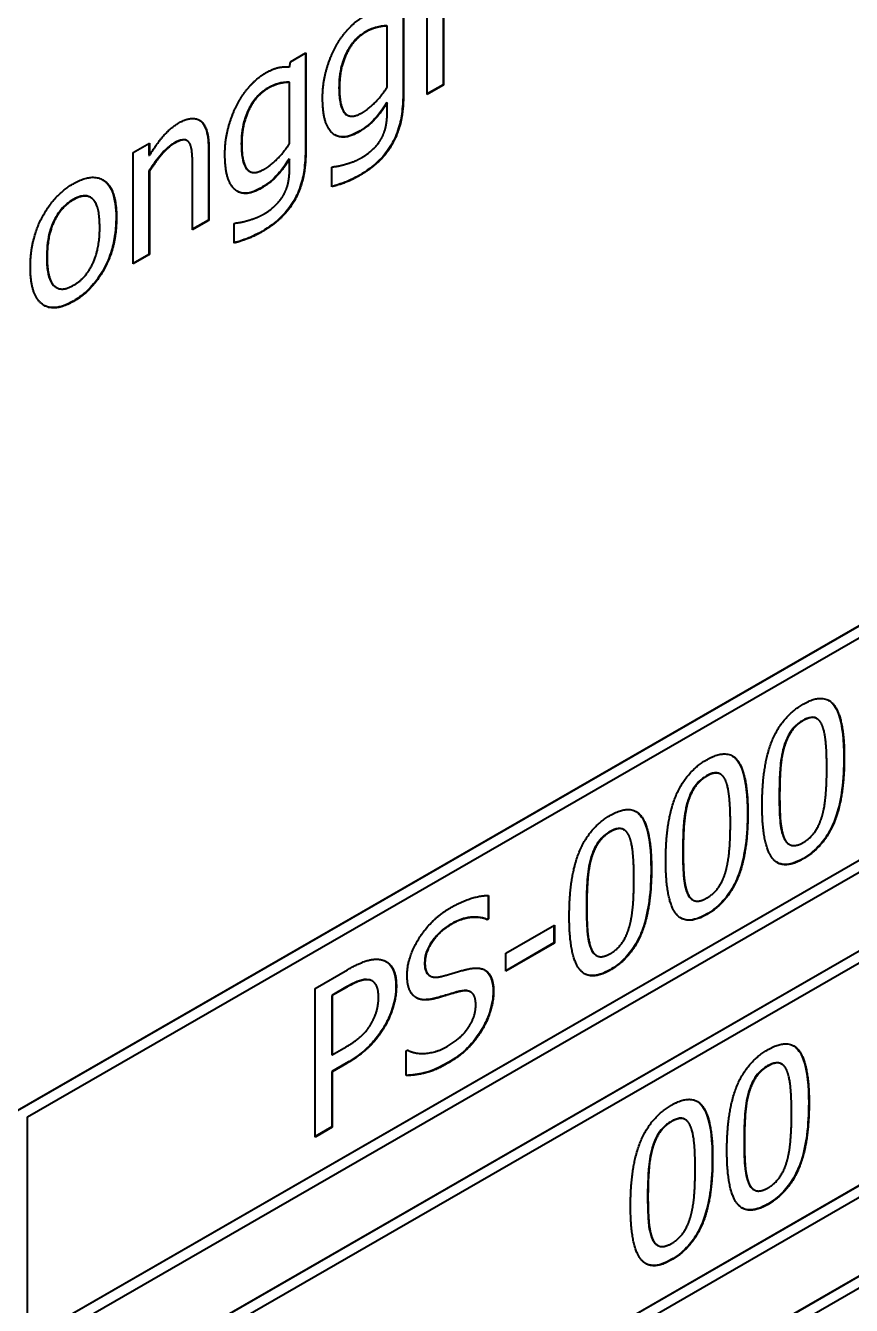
# Model space of a CAD drawing. Header units: inches. Extents: x 0 to 4752, y 0 to 3360.
# Drawn here: x 4316.32 to 4327.96, y 2301.16 to 2319.18 of the extents above; entities that cross this region are included whole.
import ezdxf

# ---------------------------------------------------------------- set-up
doc = ezdxf.new("R2010")
doc.units = ezdxf.units.IN
doc.header["$MEASUREMENT"] = 0
doc.layers.add('POWER SUPPLY CASE OUTLINE$0$가시적인 것(ISO)', color=3, linetype='Continuous', lineweight=40)
doc.layers.add('POWER SUPPLY CASE OUTLINE$0$가시적인 좁은 것(ISO)', color=3, linetype='Continuous', lineweight=35)

msp = doc.modelspace()

# ---------------------------------------------------------------- linework, layer by layer
at = {"layer": 'POWER SUPPLY CASE OUTLINE$0$가시적인 것(ISO)'}
for p, q in [((4322.207, 2319.909), (4322.207, 2318.345)), ((4322.212, 2319.912), (4322.212, 2318.342)), ((4321.984, 2318.21), (4321.984, 2319.781)), ((4321.642, 2319.584), (4321.642, 2318.2)), ((4321.648, 2319.587), (4321.648, 2318.196)), ((4321.413, 2319.177), (4321.419, 2319.174)), ((4321.419, 2318.311), (4321.419, 2319.174)), ((4320.043, 2318.597), (4320.056, 2318.671)), ((4320.056, 2318.671), (4320.272, 2318.795)), ((4320.266, 2318.792), (4320.266, 2317.407)), ((4320.272, 2318.795), (4320.272, 2317.404)), ((4320.037, 2318.385), (4320.043, 2318.382)), ((4320.043, 2317.518), (4320.043, 2318.382)), ((4322.207, 2318.345), (4321.984, 2318.217)), ((4322.212, 2318.342), (4321.984, 2318.21)), ((4322.207, 2318.345), (4322.212, 2318.342)), ((4321.413, 2318.097), (4321.419, 2318.094)), ((4321.419, 2317.956), (4321.419, 2318.094)), ((4320.85, 2317.922), (4320.855, 2317.919)), ((4318.595, 2317.563), (4318.601, 2317.559)), ((4317.84, 2317.394), (4318.068, 2317.526)), ((4317.84, 2315.824), (4317.84, 2317.394)), ((4318.063, 2317.523), (4318.063, 2317.355)), ((4318.068, 2317.526), (4318.068, 2317.351)), ((4318.9, 2317.46), (4318.9, 2316.441)), ((4318.906, 2317.457), (4318.906, 2316.438)), ((4318.063, 2317.355), (4318.068, 2317.351)), ((4318.677, 2316.306), (4318.677, 2317.202)), ((4320.037, 2317.304), (4320.043, 2317.301)), ((4320.043, 2317.164), (4320.043, 2317.301)), ((4320.64, 2317.185), (4320.652, 2317.192)), ((4320.64, 2316.911), (4320.64, 2317.185)), ((4318.063, 2317.132), (4318.063, 2315.959)), ((4318.063, 2317.132), (4318.068, 2317.129)), ((4318.068, 2317.129), (4318.068, 2315.956)), ((4319.474, 2317.13), (4319.479, 2317.126)), ((4317.235, 2316.764), (4317.241, 2316.76)), ((4318.9, 2316.441), (4318.677, 2316.313)), ((4318.906, 2316.438), (4318.677, 2316.306)), ((4318.9, 2316.441), (4318.906, 2316.438)), ((4319.264, 2316.393), (4319.276, 2316.4)), ((4319.264, 2316.118), (4319.264, 2316.393)), ((4318.063, 2315.959), (4317.84, 2315.83)), ((4318.068, 2315.956), (4317.84, 2315.824)), ((4318.063, 2315.959), (4318.068, 2315.956)), ((4316.754, 2315.494), (4316.759, 2315.491)), ((4316.205, 2303.902), (4335.156, 2314.815)), ((4335.162, 2314.811), (4316.211, 2303.899)), ((4316.353, 2303.816), (4335.02, 2314.566)), ((4316.353, 2300.684), (4335.015, 2311.43)), ((4335.02, 2311.427), (4316.353, 2300.677)), ((4316.211, 2300.432), (4335.162, 2311.345)), ((4316.205, 2299.324), (4335.156, 2310.236)), ((4335.162, 2310.233), (4316.211, 2299.32)), ((4316.353, 2299.238), (4335.02, 2309.988)), ((4327.467, 2309.425), (4327.473, 2309.422)), ((4326.109, 2308.643), (4326.114, 2308.639)), ((4324.75, 2307.86), (4324.756, 2307.857)), ((4327.08, 2307.653), (4327.085, 2307.649)), ((4322.842, 2306.932), (4322.842, 2306.603)), ((4322.848, 2306.932), (4322.848, 2306.6)), ((4316.211, 2295.854), (4335.162, 2306.767)), ((4316.353, 2296.105), (4335.015, 2306.852)), ((4335.02, 2306.849), (4316.353, 2296.099)), ((4325.721, 2306.87), (4325.727, 2306.867)), ((4322.842, 2306.603), (4322.824, 2306.593)), ((4322.824, 2306.593), (4322.83, 2306.589)), ((4322.848, 2306.6), (4322.83, 2306.589)), ((4322.842, 2306.603), (4322.848, 2306.6)), ((4323.09, 2306.12), (4323.775, 2306.514)), ((4323.769, 2306.511), (4323.769, 2306.263)), ((4323.775, 2306.514), (4323.775, 2306.26)), ((4323.769, 2306.263), (4323.09, 2305.872)), ((4323.775, 2306.26), (4323.09, 2305.865)), ((4323.769, 2306.263), (4323.775, 2306.26)), ((4323.09, 2305.865), (4323.09, 2306.12)), ((4324.363, 2306.088), (4324.368, 2306.085)), ((4320.404, 2305.623), (4320.858, 2305.885)), ((4316.205, 2294.745), (4335.156, 2305.658)), ((4335.162, 2305.655), (4316.211, 2294.742)), ((4321.205, 2305.729), (4321.211, 2305.725)), ((4322.017, 2305.802), (4322.023, 2305.799)), ((4320.404, 2303.53), (4320.404, 2305.623)), ((4320.838, 2305.639), (4320.639, 2305.524)), ((4320.639, 2305.524), (4320.639, 2304.689)), ((4320.639, 2305.524), (4320.644, 2305.521)), ((4320.844, 2305.636), (4320.644, 2305.521)), ((4320.644, 2305.521), (4320.644, 2304.686)), ((4322.591, 2305.575), (4322.596, 2305.571)), ((4316.353, 2294.66), (4335.02, 2305.41)), ((4320.644, 2304.686), (4320.809, 2304.781)), ((4321.687, 2304.744), (4321.705, 2304.754)), ((4320.639, 2304.689), (4320.644, 2304.686)), ((4321.687, 2304.395), (4321.687, 2304.744)), ((4320.842, 2304.569), (4320.639, 2304.452)), ((4320.639, 2304.452), (4320.639, 2303.672)), ((4320.639, 2304.452), (4320.644, 2304.449)), ((4320.848, 2304.566), (4320.644, 2304.449)), ((4320.644, 2304.449), (4320.644, 2303.669)), ((4326.971, 2304.561), (4326.977, 2304.558)), ((4316.353, 2300.677), (4316.353, 2303.816)), ((4320.639, 2303.672), (4320.404, 2303.537)), ((4320.639, 2303.672), (4320.644, 2303.669)), ((4325.613, 2303.779), (4325.618, 2303.776)), ((4320.644, 2303.669), (4320.404, 2303.53)), ((4326.584, 2302.789), (4326.589, 2302.786)), ((4325.225, 2302.007), (4325.231, 2302.003))]:
    msp.add_line(p, q, dxfattribs=at)
for points, degree in [([(4320.684, 2318.866), (4320.76, 2319.01), (4320.97, 2319.241), (4321.081, 2319.305)], 2), ([(4321.419, 2319.174), (4321.334, 2319.172), (4321.19, 2319.13), (4321.118, 2319.089)], 2), ([(4321.118, 2319.089), (4320.945, 2318.989), (4320.746, 2318.579), (4320.746, 2318.303)], 2), ([(4320.509, 2318.162), (4320.509, 2318.357), (4320.605, 2318.714), (4320.684, 2318.866)], 2), ([(4319.308, 2318.074), (4319.384, 2318.218), (4319.594, 2318.449), (4319.705, 2318.513)], 2), ([(4319.705, 2318.513), (4319.811, 2318.574), (4319.965, 2318.605), (4320.043, 2318.597)], 2), ([(4319.742, 2318.297), (4319.569, 2318.197), (4319.37, 2317.787), (4319.37, 2317.51)], 2), ([(4320.043, 2318.382), (4319.958, 2318.38), (4319.814, 2318.338), (4319.742, 2318.297)], 2), ([(4320.746, 2318.303), (4320.746, 2318.042), (4320.897, 2317.856), (4321.067, 2317.954)], 2), ([(4321.067, 2317.954), (4321.156, 2318.005), (4321.344, 2318.195), (4321.419, 2318.311)], 2), ([(4321.015, 2317.68), (4320.784, 2317.546), (4320.509, 2317.787), (4320.509, 2318.162)], 2), ([(4321.419, 2318.094), (4321.326, 2317.947), (4321.149, 2317.757), (4321.015, 2317.68)], 2), ([(4321.648, 2318.196), (4321.648, 2317.796), (4321.347, 2317.25), (4321.037, 2317.072)], 2), ([(4319.133, 2317.369), (4319.133, 2317.564), (4319.229, 2317.921), (4319.308, 2318.074)], 2), ([(4321.348, 2317.61), (4321.388, 2317.691), (4321.419, 2317.859), (4321.419, 2317.956)], 2), ([(4318.068, 2317.351), (4318.171, 2317.517), (4318.369, 2317.743), (4318.481, 2317.808)], 2), ([(4318.481, 2317.808), (4318.68, 2317.922), (4318.906, 2317.747), (4318.906, 2317.457)], 2), ([(4318.633, 2317.527), (4318.605, 2317.571), (4318.506, 2317.571), (4318.42, 2317.522)], 2), ([(4321.055, 2317.319), (4321.161, 2317.38), (4321.307, 2317.529), (4321.348, 2317.61)], 2), ([(4318.42, 2317.522), (4318.335, 2317.473), (4318.155, 2317.264), (4318.068, 2317.129)], 2), ([(4318.677, 2317.202), (4318.677, 2317.31), (4318.66, 2317.487), (4318.633, 2317.527)], 2), ([(4319.639, 2316.887), (4319.408, 2316.754), (4319.133, 2316.995), (4319.133, 2317.369)], 2), ([(4319.37, 2317.51), (4319.37, 2317.249), (4319.521, 2317.063), (4319.691, 2317.161)], 2), ([(4320.272, 2317.404), (4320.272, 2317.004), (4319.971, 2316.458), (4319.661, 2316.279)], 2), ([(4319.691, 2317.161), (4319.78, 2317.213), (4319.968, 2317.402), (4320.043, 2317.518)], 2), ([(4320.043, 2317.301), (4319.95, 2317.155), (4319.773, 2316.964), (4319.639, 2316.887)], 2), ([(4320.652, 2317.192), (4320.675, 2317.194), (4320.765, 2317.208), (4320.822, 2317.226)], 2), ([(4320.822, 2317.226), (4320.885, 2317.243), (4320.992, 2317.283), (4321.055, 2317.319)], 2), ([(4316.999, 2316.954), (4317.275, 2317.113), (4317.605, 2316.869), (4317.605, 2316.474)], 2), ([(4319.972, 2316.818), (4320.012, 2316.898), (4320.043, 2317.067), (4320.043, 2317.164)], 2), ([(4321.037, 2317.072), (4320.938, 2317.014), (4320.729, 2316.932), (4320.64, 2316.911)], 2), ([(4316.392, 2315.775), (4316.392, 2316.169), (4316.726, 2316.797), (4316.999, 2316.954)], 2), ([(4316.999, 2316.727), (4316.821, 2316.625), (4316.628, 2316.217), (4316.628, 2315.911)], 2), ([(4317.369, 2316.338), (4317.369, 2316.643), (4317.176, 2316.829), (4316.999, 2316.727)], 2), ([(4319.679, 2316.527), (4319.785, 2316.588), (4319.931, 2316.737), (4319.972, 2316.818)], 2), ([(4317.605, 2316.474), (4317.605, 2316.077), (4317.275, 2315.454), (4316.999, 2315.296)], 2), ([(4319.446, 2316.433), (4319.509, 2316.451), (4319.616, 2316.491), (4319.679, 2316.527)], 2), ([(4316.999, 2315.523), (4317.175, 2315.624), (4317.369, 2316.036), (4317.369, 2316.338)], 2), ([(4319.276, 2316.4), (4319.299, 2316.401), (4319.389, 2316.416), (4319.446, 2316.433)], 2), ([(4319.661, 2316.279), (4319.562, 2316.222), (4319.353, 2316.139), (4319.264, 2316.118)], 2), ([(4316.999, 2315.296), (4316.716, 2315.133), (4316.392, 2315.392), (4316.392, 2315.775)], 2), ([(4316.628, 2315.911), (4316.628, 2315.614), (4316.821, 2315.421), (4316.999, 2315.523)], 2), ([(4326.701, 2308.201), (4326.701, 2308.768), (4326.984, 2309.455), (4327.281, 2309.626)], 2), ([(4327.281, 2309.626), (4327.578, 2309.797), (4327.859, 2309.416), (4327.859, 2308.87)], 2), ([(4327.546, 2309.329), (4327.509, 2309.415), (4327.382, 2309.451), (4327.281, 2309.393)], 2), ([(4327.281, 2309.393), (4327.179, 2309.335), (4327.049, 2309.149), (4327.011, 2309.017)], 2), ([(4327.612, 2308.728), (4327.612, 2308.943), (4327.583, 2309.243), (4327.546, 2309.329)], 2), ([(4325.922, 2308.843), (4326.22, 2309.015), (4326.5, 2308.633), (4326.5, 2308.087)], 2), ([(4327.011, 2309.017), (4326.974, 2308.889), (4326.948, 2308.548), (4326.948, 2308.343)], 2), ([(4325.343, 2307.419), (4325.343, 2307.986), (4325.626, 2308.673), (4325.922, 2308.843)], 2), ([(4327.859, 2308.87), (4327.859, 2308.306), (4327.575, 2307.616), (4327.281, 2307.446)], 2), ([(4327.548, 2308.053), (4327.583, 2308.176), (4327.612, 2308.512), (4327.612, 2308.728)], 2), ([(4325.922, 2308.611), (4325.821, 2308.553), (4325.69, 2308.367), (4325.652, 2308.235)], 2), ([(4326.188, 2308.547), (4326.151, 2308.632), (4326.023, 2308.669), (4325.922, 2308.611)], 2), ([(4326.254, 2307.945), (4326.254, 2308.161), (4326.224, 2308.461), (4326.188, 2308.547)], 2), ([(4325.652, 2308.235), (4325.616, 2308.107), (4325.589, 2307.766), (4325.589, 2307.561)], 2), ([(4327.281, 2307.446), (4326.981, 2307.274), (4326.701, 2307.65), (4326.701, 2308.201)], 2), ([(4326.948, 2308.343), (4326.948, 2308.123), (4326.971, 2307.841), (4327.009, 2307.748)], 2), ([(4323.984, 2306.637), (4323.984, 2307.203), (4324.268, 2307.89), (4324.564, 2308.061)], 2), ([(4324.564, 2308.061), (4324.862, 2308.233), (4325.142, 2307.851), (4325.142, 2307.305)], 2), ([(4326.5, 2308.087), (4326.5, 2307.524), (4326.217, 2306.834), (4325.922, 2306.664)], 2), ([(4327.281, 2307.678), (4327.38, 2307.736), (4327.511, 2307.921), (4327.548, 2308.053)], 2), ([(4324.564, 2307.829), (4324.463, 2307.77), (4324.332, 2307.585), (4324.294, 2307.453)], 2), ([(4324.829, 2307.765), (4324.793, 2307.85), (4324.665, 2307.887), (4324.564, 2307.829)], 2), ([(4326.189, 2307.27), (4326.224, 2307.394), (4326.254, 2307.73), (4326.254, 2307.945)], 2), ([(4324.895, 2307.163), (4324.895, 2307.379), (4324.866, 2307.679), (4324.829, 2307.765)], 2), ([(4327.009, 2307.748), (4327.044, 2307.66), (4327.175, 2307.618), (4327.281, 2307.678)], 2), ([(4325.589, 2307.561), (4325.589, 2307.341), (4325.613, 2307.059), (4325.651, 2306.966)], 2), ([(4324.294, 2307.453), (4324.257, 2307.325), (4324.231, 2306.984), (4324.231, 2306.779)], 2), ([(4325.142, 2307.305), (4325.142, 2306.742), (4324.859, 2306.051), (4324.564, 2305.882)], 2), ([(4325.922, 2306.664), (4325.623, 2306.492), (4325.343, 2306.868), (4325.343, 2307.419)], 2), ([(4324.831, 2306.488), (4324.866, 2306.612), (4324.895, 2306.948), (4324.895, 2307.163)], 2), ([(4325.922, 2306.896), (4326.022, 2306.954), (4326.153, 2307.139), (4326.189, 2307.27)], 2), ([(4322.309, 2306.758), (4322.462, 2306.845), (4322.732, 2306.931), (4322.848, 2306.932)], 2), ([(4325.651, 2306.966), (4325.686, 2306.877), (4325.817, 2306.835), (4325.922, 2306.896)], 2), ([(4321.7, 2305.808), (4321.7, 2306.063), (4322.044, 2306.605), (4322.309, 2306.758)], 2), ([(4324.231, 2306.779), (4324.231, 2306.558), (4324.254, 2306.277), (4324.293, 2306.183)], 2), ([(4322.83, 2306.589), (4322.743, 2306.631), (4322.474, 2306.611), (4322.325, 2306.526)], 2), ([(4324.564, 2305.882), (4324.265, 2305.709), (4323.984, 2306.086), (4323.984, 2306.637)], 2), ([(4322.325, 2306.526), (4322.158, 2306.43), (4321.951, 2306.129), (4321.951, 2305.982)], 2), ([(4324.564, 2306.114), (4324.664, 2306.171), (4324.794, 2306.357), (4324.831, 2306.488)], 2), ([(4320.858, 2305.885), (4321.02, 2305.978), (4321.246, 2306.047), (4321.332, 2306.027)], 2), ([(4321.332, 2306.027), (4321.433, 2306.006), (4321.548, 2305.826), (4321.548, 2305.651)], 2), ([(4324.293, 2306.183), (4324.328, 2306.095), (4324.458, 2306.053), (4324.564, 2306.114)], 2), ([(4321.951, 2305.982), (4321.951, 2305.849), (4322.073, 2305.762), (4322.187, 2305.792)], 2), ([(4322.187, 2305.792), (4322.264, 2305.812), (4322.485, 2305.879), (4322.559, 2305.895)], 2), ([(4322.559, 2305.895), (4322.745, 2305.937), (4322.918, 2305.77), (4322.918, 2305.575)], 2), ([(4321.166, 2305.742), (4321.109, 2305.753), (4320.957, 2305.701), (4320.844, 2305.636)], 2), ([(4321.205, 2305.729), (4321.192, 2305.736), (4321.177, 2305.742), (4321.161, 2305.745)], 3), ([(4321.297, 2305.498), (4321.297, 2305.607), (4321.232, 2305.729), (4321.166, 2305.742)], 2), ([(4321.818, 2305.498), (4321.762, 2305.535), (4321.7, 2305.686), (4321.7, 2305.808)], 2), ([(4321.194, 2305.128), (4321.249, 2305.223), (4321.297, 2305.398), (4321.297, 2305.498)], 2), ([(4321.548, 2305.651), (4321.548, 2305.515), (4321.464, 2305.223), (4321.389, 2305.095)], 2), ([(4322.117, 2305.485), (4322.023, 2305.46), (4321.875, 2305.461), (4321.818, 2305.498)], 2), ([(4322.444, 2305.579), (4322.361, 2305.558), (4322.221, 2305.515), (4322.117, 2305.485)], 2), ([(4322.667, 2305.386), (4322.667, 2305.512), (4322.56, 2305.606), (4322.444, 2305.579)], 2), ([(4322.918, 2305.575), (4322.918, 2305.451), (4322.831, 2305.164), (4322.754, 2305.036)], 2), ([(4322.264, 2304.805), (4322.463, 2304.92), (4322.667, 2305.229), (4322.667, 2305.386)], 2), ([(4320.809, 2304.781), (4320.955, 2304.865), (4321.136, 2305.023), (4321.194, 2305.128)], 2), ([(4321.389, 2305.095), (4321.296, 2304.934), (4321.042, 2304.678), (4320.848, 2304.566)], 2), ([(4322.754, 2305.036), (4322.667, 2304.895), (4322.447, 2304.669), (4322.281, 2304.574)], 2), ([(4321.705, 2304.754), (4321.824, 2304.694), (4322.124, 2304.724), (4322.264, 2304.805)], 2), ([(4326.205, 2303.338), (4326.205, 2303.904), (4326.489, 2304.591), (4326.785, 2304.762)], 2), ([(4326.785, 2304.762), (4327.083, 2304.933), (4327.363, 2304.552), (4327.363, 2304.006)], 2), ([(4322.281, 2304.574), (4322.085, 2304.461), (4321.809, 2304.397), (4321.687, 2304.395)], 2), ([(4327.05, 2304.465), (4327.014, 2304.551), (4326.886, 2304.588), (4326.785, 2304.529)], 2), ([(4326.785, 2304.529), (4326.684, 2304.471), (4326.553, 2304.286), (4326.515, 2304.153)], 2), ([(4327.116, 2303.864), (4327.116, 2304.079), (4327.087, 2304.379), (4327.05, 2304.465)], 2), ([(4325.426, 2303.98), (4325.724, 2304.151), (4326.004, 2303.77), (4326.004, 2303.223)], 2), ([(4326.515, 2304.153), (4326.478, 2304.026), (4326.452, 2303.685), (4326.452, 2303.479)], 2), ([(4324.847, 2302.555), (4324.847, 2303.122), (4325.13, 2303.809), (4325.426, 2303.98)], 2), ([(4327.363, 2304.006), (4327.363, 2303.443), (4327.08, 2302.752), (4326.785, 2302.582)], 2), ([(4327.052, 2303.189), (4327.087, 2303.313), (4327.116, 2303.648), (4327.116, 2303.864)], 2), ([(4325.426, 2303.747), (4325.325, 2303.689), (4325.195, 2303.503), (4325.157, 2303.371)], 2), ([(4325.692, 2303.683), (4325.655, 2303.769), (4325.528, 2303.805), (4325.426, 2303.747)], 2), ([(4325.758, 2303.082), (4325.758, 2303.297), (4325.729, 2303.597), (4325.692, 2303.683)], 2), ([(4325.157, 2303.371), (4325.12, 2303.243), (4325.093, 2302.902), (4325.093, 2302.697)], 2), ([(4326.785, 2302.582), (4326.486, 2302.41), (4326.205, 2302.786), (4326.205, 2303.338)], 2), ([(4326.452, 2303.479), (4326.452, 2303.259), (4326.475, 2302.977), (4326.513, 2302.884)], 2), ([(4326.004, 2303.223), (4326.004, 2302.66), (4325.721, 2301.97), (4325.426, 2301.8)], 2), ([(4326.785, 2302.815), (4326.885, 2302.872), (4327.015, 2303.058), (4327.052, 2303.189)], 2), ([(4325.693, 2302.407), (4325.729, 2302.53), (4325.758, 2302.866), (4325.758, 2303.082)], 2), ([(4326.513, 2302.884), (4326.549, 2302.796), (4326.679, 2302.754), (4326.785, 2302.815)], 2), ([(4325.093, 2302.697), (4325.093, 2302.477), (4325.117, 2302.195), (4325.155, 2302.102)], 2), ([(4325.426, 2301.8), (4325.127, 2301.628), (4324.847, 2302.004), (4324.847, 2302.555)], 2), ([(4325.426, 2302.032), (4325.526, 2302.09), (4325.657, 2302.275), (4325.693, 2302.407)], 2), ([(4325.155, 2302.102), (4325.19, 2302.013), (4325.321, 2301.972), (4325.426, 2302.032)], 2)]:
    msp.add_open_spline(points, degree=degree, dxfattribs=at)
for points, knots in [([(4321.413, 2319.177), (4321.364, 2319.176), (4321.31, 2319.17), (4321.224, 2319.145), (4321.175, 2319.128), (4321.112, 2319.092)], [-0.08768489, -0.08768489, -0.08768489, -0.08768489, -0.03291248, -0.03291248, 0, 0, 0, 0]), ([(4321.112, 2319.092), (4321.085, 2319.076), (4321.057, 2319.058), (4321.005, 2319.015), (4320.98, 2318.992), (4320.918, 2318.922), (4320.885, 2318.874), (4320.815, 2318.744), (4320.791, 2318.672), (4320.749, 2318.51), (4320.74, 2318.403), (4320.74, 2318.306)], [-0.1013756, -0.1013756, -0.1013756, -0.1013756, -0.0914075, -0.0914075, -0.0820999, -0.0820999, -0.066755, -0.066755, -0.0443935, -0.0443935, 0, 0, 0, 0]), ([(4319.736, 2318.3), (4319.709, 2318.284), (4319.681, 2318.265), (4319.629, 2318.222), (4319.604, 2318.199), (4319.542, 2318.13), (4319.509, 2318.081), (4319.439, 2317.951), (4319.415, 2317.88), (4319.373, 2317.718), (4319.364, 2317.61), (4319.364, 2317.514)], [-0.1013756, -0.1013756, -0.1013756, -0.1013756, -0.0914075, -0.0914075, -0.0820999, -0.0820999, -0.066755, -0.066755, -0.0443935, -0.0443935, 0, 0, 0, 0]), ([(4320.037, 2318.385), (4319.988, 2318.384), (4319.934, 2318.378), (4319.848, 2318.353), (4319.799, 2318.336), (4319.736, 2318.3)], [-0.08768489, -0.08768489, -0.08768489, -0.08768489, -0.03291248, -0.03291248, 0, 0, 0, 0]), ([(4320.74, 2318.306), (4320.74, 2318.239), (4320.744, 2318.171), (4320.763, 2318.062), (4320.776, 2318.016), (4320.816, 2317.946), (4320.836, 2317.93), (4320.85, 2317.922)], [-0.07495213, -0.07495213, -0.07495213, -0.07495213, -0.06159191, -0.06159191, -0.05079336, -0.05079336, -0.04088798, -0.04088798, -0.04088798, -0.04088798]), ([(4321.413, 2318.097), (4321.325, 2317.957), (4321.261, 2317.885), (4321.163, 2317.782), (4321.087, 2317.728), (4321.01, 2317.683)], [-0.06197806, -0.06197806, -0.06197806, -0.06197806, -0.04104336, -0.04104336, 0, 0, 0, 0]), ([(4321.642, 2318.2), (4321.642, 2318.117), (4321.637, 2318.029), (4321.613, 2317.865), (4321.597, 2317.787), (4321.54, 2317.617), (4321.504, 2317.545), (4321.425, 2317.414), (4321.371, 2317.347), (4321.224, 2317.199), (4321.126, 2317.129), (4321.032, 2317.075)], [-0.1519513, -0.1519513, -0.1519513, -0.1519513, -0.1276914, -0.1276914, -0.1073876, -0.1073876, -0.0832605, -0.0832605, -0.0500638, -0.0500638, 0, 0, 0, 0]), ([(4318.769, 2317.85), (4318.772, 2317.849), (4318.775, 2317.847), (4318.806, 2317.826), (4318.837, 2317.793), (4318.891, 2317.656), (4318.9, 2317.559), (4318.9, 2317.46)], [-0.08550858, -0.08550858, -0.08550858, -0.08550858, -0.08197159, -0.08197159, -0.04502634, -0.04502634, 0, 0, 0, 0]), ([(4318.595, 2317.563), (4318.593, 2317.564), (4318.591, 2317.565), (4318.576, 2317.572), (4318.559, 2317.576), (4318.499, 2317.568), (4318.457, 2317.55), (4318.415, 2317.525)], [-0.04126539, -0.04126539, -0.04126539, -0.04126539, -0.03828666, -0.03828666, -0.02245416, -0.02245416, 0, 0, 0, 0]), ([(4321.01, 2317.683), (4320.973, 2317.662), (4320.936, 2317.644), (4320.866, 2317.621), (4320.833, 2317.614), (4320.757, 2317.611), (4320.717, 2317.621), (4320.682, 2317.641)], [-0.16769638, -0.16769638, -0.16769638, -0.16769638, -0.1480687, -0.1480687, -0.12965332, -0.12965332, -0.10338539, -0.10338539, -0.10338539, -0.10338539]), ([(4318.415, 2317.525), (4318.386, 2317.508), (4318.357, 2317.487), (4318.287, 2317.426), (4318.255, 2317.389), (4318.176, 2317.298), (4318.117, 2317.217), (4318.063, 2317.132)], [-0.05288008, -0.05288008, -0.05288008, -0.05288008, -0.04672614, -0.04672614, -0.03775206, -0.03775206, 0, 0, 0, 0]), ([(4319.364, 2317.514), (4319.364, 2317.446), (4319.368, 2317.379), (4319.387, 2317.27), (4319.4, 2317.224), (4319.44, 2317.153), (4319.46, 2317.138), (4319.474, 2317.13)], [-0.07495213, -0.07495213, -0.07495213, -0.07495213, -0.06159191, -0.06159191, -0.05079336, -0.05079336, -0.04088798, -0.04088798, -0.04088798, -0.04088798]), ([(4320.266, 2317.407), (4320.266, 2317.324), (4320.261, 2317.236), (4320.237, 2317.072), (4320.221, 2316.994), (4320.164, 2316.824), (4320.128, 2316.753), (4320.049, 2316.622), (4319.995, 2316.555), (4319.848, 2316.406), (4319.75, 2316.337), (4319.656, 2316.283)], [-0.1519513, -0.1519513, -0.1519513, -0.1519513, -0.1276914, -0.1276914, -0.1073876, -0.1073876, -0.0832605, -0.0832605, -0.0500638, -0.0500638, 0, 0, 0, 0]), ([(4320.037, 2317.304), (4319.949, 2317.165), (4319.885, 2317.093), (4319.787, 2316.99), (4319.711, 2316.935), (4319.634, 2316.891)], [-0.06197806, -0.06197806, -0.06197806, -0.06197806, -0.04104336, -0.04104336, 0, 0, 0, 0]), ([(4317.41, 2317.01), (4317.413, 2317.008), (4317.416, 2317.007), (4317.462, 2316.977), (4317.508, 2316.93), (4317.585, 2316.742), (4317.599, 2316.612), (4317.599, 2316.477)], [-0.116905, -0.116905, -0.116905, -0.116905, -0.1136226, -0.1136226, -0.0617594, -0.0617594, 0, 0, 0, 0]), ([(4321.032, 2317.075), (4320.94, 2317.022), (4320.866, 2316.991), (4320.765, 2316.951), (4320.701, 2316.93), (4320.64, 2316.915)], [-0.05529956, -0.05529956, -0.05529956, -0.05529956, -0.03496309, -0.03496309, -0.00104164, -0.00104164, -0.00104164, -0.00104164]), ([(4319.634, 2316.891), (4319.597, 2316.869), (4319.56, 2316.852), (4319.49, 2316.828), (4319.457, 2316.822), (4319.381, 2316.819), (4319.341, 2316.829), (4319.306, 2316.848)], [-0.16769638, -0.16769638, -0.16769638, -0.16769638, -0.1480687, -0.1480687, -0.12965332, -0.12965332, -0.10338539, -0.10338539, -0.10338539, -0.10338539]), ([(4316.993, 2316.73), (4316.964, 2316.713), (4316.934, 2316.693), (4316.878, 2316.647), (4316.852, 2316.621), (4316.791, 2316.55), (4316.759, 2316.502), (4316.707, 2316.401), (4316.68, 2316.337), (4316.631, 2316.136), (4316.622, 2316.018), (4316.622, 2315.914)], [-0.1718603, -0.1718603, -0.1718603, -0.1718603, -0.1450483, -0.1450483, -0.1202898, -0.1202898, -0.083085, -0.083085, -0.0475005, -0.0475005, 0, 0, 0, 0]), ([(4317.235, 2316.764), (4317.235, 2316.764), (4317.235, 2316.764), (4317.206, 2316.78), (4317.173, 2316.787), (4317.09, 2316.778), (4317.042, 2316.758), (4316.993, 2316.73)], [-0.04733155, -0.04733155, -0.04733155, -0.04733155, -0.04729209, -0.04729209, -0.02585599, -0.02585599, 0, 0, 0, 0]), ([(4317.599, 2316.477), (4317.599, 2316.4), (4317.594, 2316.319), (4317.573, 2316.163), (4317.557, 2316.088), (4317.511, 2315.935), (4317.473, 2315.833), (4317.357, 2315.634), (4317.3, 2315.557), (4317.158, 2315.408), (4317.076, 2315.347), (4316.993, 2315.299)], [-0.2344064, -0.2344064, -0.2344064, -0.2344064, -0.1790611, -0.1790611, -0.1302839, -0.1302839, -0.0811533, -0.0811533, -0.0439624, -0.0439624, 0, 0, 0, 0]), ([(4319.656, 2316.283), (4319.564, 2316.23), (4319.49, 2316.199), (4319.389, 2316.159), (4319.325, 2316.138), (4319.264, 2316.123)], [-0.05529956, -0.05529956, -0.05529956, -0.05529956, -0.03496309, -0.03496309, -0.00104164, -0.00104164, -0.00104164, -0.00104164]), ([(4316.622, 2315.914), (4316.622, 2315.846), (4316.626, 2315.778), (4316.645, 2315.665), (4316.659, 2315.617), (4316.704, 2315.529), (4316.732, 2315.506), (4316.754, 2315.494)], [-0.09215979, -0.09215979, -0.09215979, -0.09215979, -0.07620997, -0.07620997, -0.06294949, -0.06294949, -0.04700202, -0.04700202, -0.04700202, -0.04700202]), ([(4316.993, 2315.299), (4316.948, 2315.273), (4316.903, 2315.251), (4316.818, 2315.221), (4316.778, 2315.212), (4316.681, 2315.205), (4316.63, 2315.216), (4316.585, 2315.241)], [-0.2485918, -0.2485918, -0.2485918, -0.2485918, -0.2102442, -0.2102442, -0.174715, -0.174715, -0.1206371, -0.1206371, -0.1206371, -0.1206371]), ([(4327.638, 2309.679), (4327.647, 2309.674), (4327.655, 2309.669), (4327.692, 2309.639), (4327.738, 2309.592), (4327.834, 2309.326), (4327.853, 2309.103), (4327.853, 2308.873)], [-0.1967538, -0.1967538, -0.1967538, -0.1967538, -0.1778314, -0.1778314, -0.1056911, -0.1056911, 0, 0, 0, 0]), ([(4327.467, 2309.425), (4327.466, 2309.425), (4327.465, 2309.426), (4327.437, 2309.441), (4327.41, 2309.442), (4327.353, 2309.435), (4327.314, 2309.419), (4327.275, 2309.396)], [-0.03284508, -0.03284508, -0.03284508, -0.03284508, -0.03244493, -0.03244493, -0.02060767, -0.02060767, 0, 0, 0, 0]), ([(4327.275, 2309.396), (4327.253, 2309.384), (4327.23, 2309.368), (4327.188, 2309.335), (4327.168, 2309.317), (4327.13, 2309.276), (4327.102, 2309.241), (4327.044, 2309.135), (4327.021, 2309.077), (4327.005, 2309.021)], [-0.08997993, -0.08997993, -0.08997993, -0.08997993, -0.06661875, -0.06661875, -0.04544513, -0.04544513, -0.02339217, -0.02339217, 0, 0, 0, 0]), ([(4326.28, 2308.897), (4326.288, 2308.892), (4326.296, 2308.886), (4326.334, 2308.857), (4326.38, 2308.81), (4326.476, 2308.544), (4326.495, 2308.321), (4326.495, 2308.091)], [-0.1967538, -0.1967538, -0.1967538, -0.1967538, -0.1778314, -0.1778314, -0.1056911, -0.1056911, 0, 0, 0, 0]), ([(4327.005, 2309.021), (4326.977, 2308.921), (4326.962, 2308.815), (4326.952, 2308.677), (4326.942, 2308.551), (4326.942, 2308.346)], [-0.2872609, -0.2872609, -0.2872609, -0.2872609, -0.0939422, -0.0939422, 0, 0, 0, 0]), ([(4327.853, 2308.873), (4327.853, 2308.73), (4327.846, 2308.575), (4327.811, 2308.306), (4327.786, 2308.179), (4327.723, 2307.988), (4327.689, 2307.902), (4327.595, 2307.741), (4327.546, 2307.676), (4327.423, 2307.547), (4327.349, 2307.492), (4327.275, 2307.449)], [-0.2680321, -0.2680321, -0.2680321, -0.2680321, -0.1780903, -0.1780903, -0.1090851, -0.1090851, -0.0707526, -0.0707526, -0.0392192, -0.0392192, 0, 0, 0, 0]), ([(4325.917, 2308.614), (4325.894, 2308.601), (4325.872, 2308.586), (4325.829, 2308.553), (4325.81, 2308.535), (4325.772, 2308.493), (4325.744, 2308.459), (4325.685, 2308.353), (4325.663, 2308.295), (4325.647, 2308.238)], [-0.08997993, -0.08997993, -0.08997993, -0.08997993, -0.06661875, -0.06661875, -0.04544513, -0.04544513, -0.02339217, -0.02339217, 0, 0, 0, 0]), ([(4326.109, 2308.643), (4326.108, 2308.643), (4326.107, 2308.644), (4326.078, 2308.659), (4326.052, 2308.66), (4325.995, 2308.653), (4325.955, 2308.637), (4325.917, 2308.614)], [-0.03284508, -0.03284508, -0.03284508, -0.03284508, -0.03244493, -0.03244493, -0.02060767, -0.02060767, 0, 0, 0, 0]), ([(4325.647, 2308.238), (4325.618, 2308.139), (4325.604, 2308.033), (4325.593, 2307.895), (4325.584, 2307.769), (4325.584, 2307.564)], [-0.2872609, -0.2872609, -0.2872609, -0.2872609, -0.0939422, -0.0939422, 0, 0, 0, 0]), ([(4326.942, 2308.346), (4326.942, 2308.23), (4326.944, 2308.097), (4326.957, 2307.941), (4326.967, 2307.84), (4327.004, 2307.751)], [-0.189822, -0.189822, -0.189822, -0.189822, -0.0541151, -0.0541151, 0, 0, 0, 0]), ([(4324.922, 2308.115), (4324.93, 2308.11), (4324.938, 2308.104), (4324.975, 2308.075), (4325.021, 2308.028), (4325.118, 2307.761), (4325.136, 2307.539), (4325.136, 2307.308)], [-0.1967538, -0.1967538, -0.1967538, -0.1967538, -0.1778314, -0.1778314, -0.1056911, -0.1056911, 0, 0, 0, 0]), ([(4326.495, 2308.091), (4326.495, 2307.948), (4326.488, 2307.793), (4326.452, 2307.524), (4326.427, 2307.396), (4326.364, 2307.206), (4326.331, 2307.12), (4326.237, 2306.959), (4326.188, 2306.894), (4326.064, 2306.765), (4325.991, 2306.71), (4325.917, 2306.667)], [-0.2680321, -0.2680321, -0.2680321, -0.2680321, -0.1780903, -0.1780903, -0.1090851, -0.1090851, -0.0707526, -0.0707526, -0.0392192, -0.0392192, 0, 0, 0, 0]), ([(4324.558, 2307.832), (4324.536, 2307.819), (4324.513, 2307.804), (4324.471, 2307.77), (4324.452, 2307.752), (4324.414, 2307.711), (4324.386, 2307.677), (4324.327, 2307.571), (4324.305, 2307.513), (4324.288, 2307.456)], [-0.08997993, -0.08997993, -0.08997993, -0.08997993, -0.06661875, -0.06661875, -0.04544513, -0.04544513, -0.02339217, -0.02339217, 0, 0, 0, 0]), ([(4324.75, 2307.86), (4324.749, 2307.861), (4324.748, 2307.861), (4324.72, 2307.877), (4324.693, 2307.878), (4324.636, 2307.871), (4324.597, 2307.854), (4324.558, 2307.832)], [-0.03284508, -0.03284508, -0.03284508, -0.03284508, -0.03244493, -0.03244493, -0.02060767, -0.02060767, 0, 0, 0, 0]), ([(4327.004, 2307.751), (4327.013, 2307.728), (4327.024, 2307.707), (4327.05, 2307.674), (4327.064, 2307.662), (4327.08, 2307.653)], [-0.0500509, -0.0500509, -0.0500509, -0.0500509, -0.04141394, -0.04141394, -0.03402, -0.03402, -0.03402, -0.03402]), ([(4324.288, 2307.456), (4324.26, 2307.357), (4324.246, 2307.25), (4324.235, 2307.113), (4324.225, 2306.987), (4324.225, 2306.782)], [-0.2872609, -0.2872609, -0.2872609, -0.2872609, -0.0939422, -0.0939422, 0, 0, 0, 0]), ([(4325.584, 2307.564), (4325.584, 2307.448), (4325.586, 2307.314), (4325.599, 2307.159), (4325.609, 2307.058), (4325.645, 2306.969)], [-0.189822, -0.189822, -0.189822, -0.189822, -0.0541151, -0.0541151, 0, 0, 0, 0]), ([(4325.136, 2307.308), (4325.136, 2307.166), (4325.129, 2307.011), (4325.094, 2306.741), (4325.069, 2306.614), (4325.006, 2306.423), (4324.972, 2306.338), (4324.878, 2306.177), (4324.83, 2306.111), (4324.706, 2305.982), (4324.632, 2305.927), (4324.558, 2305.885)], [-0.2680321, -0.2680321, -0.2680321, -0.2680321, -0.1780903, -0.1780903, -0.1090851, -0.1090851, -0.0707526, -0.0707526, -0.0392192, -0.0392192, 0, 0, 0, 0]), ([(4327.275, 2307.449), (4327.229, 2307.423), (4327.183, 2307.401), (4327.097, 2307.373), (4327.058, 2307.366), (4326.981, 2307.368), (4326.945, 2307.377), (4326.914, 2307.395)], [-0.4075803, -0.4075803, -0.4075803, -0.4075803, -0.3359098, -0.3359098, -0.270443, -0.270443, -0.2011203, -0.2011203, -0.2011203, -0.2011203]), ([(4325.645, 2306.969), (4325.654, 2306.946), (4325.666, 2306.925), (4325.692, 2306.892), (4325.705, 2306.88), (4325.721, 2306.87)], [-0.0500509, -0.0500509, -0.0500509, -0.0500509, -0.04141394, -0.04141394, -0.03402, -0.03402, -0.03402, -0.03402]), ([(4324.225, 2306.782), (4324.225, 2306.666), (4324.228, 2306.532), (4324.241, 2306.376), (4324.25, 2306.276), (4324.287, 2306.187)], [-0.189822, -0.189822, -0.189822, -0.189822, -0.0541151, -0.0541151, 0, 0, 0, 0]), ([(4322.824, 2306.593), (4322.745, 2306.631), (4322.65, 2306.629), (4322.506, 2306.616), (4322.415, 2306.584), (4322.32, 2306.529)], [-0.08292466, -0.08292466, -0.08292466, -0.08292466, -0.05032472, -0.05032472, 0, 0, 0, 0]), ([(4325.917, 2306.667), (4325.871, 2306.641), (4325.825, 2306.619), (4325.739, 2306.591), (4325.699, 2306.584), (4325.622, 2306.586), (4325.587, 2306.595), (4325.556, 2306.612)], [-0.4075803, -0.4075803, -0.4075803, -0.4075803, -0.3359098, -0.3359098, -0.270443, -0.270443, -0.2011203, -0.2011203, -0.2011203, -0.2011203]), ([(4322.32, 2306.529), (4322.281, 2306.507), (4322.242, 2306.481), (4322.17, 2306.423), (4322.138, 2306.392), (4322.068, 2306.312), (4322.037, 2306.268), (4321.994, 2306.19), (4321.976, 2306.151), (4321.951, 2306.067), (4321.946, 2306.025), (4321.946, 2305.985)], [-0.08010475, -0.08010475, -0.08010475, -0.08010475, -0.06503678, -0.06503678, -0.05156581, -0.05156581, -0.03474529, -0.03474529, -0.01828319, -0.01828319, 0, 0, 0, 0]), ([(4324.287, 2306.187), (4324.296, 2306.164), (4324.307, 2306.142), (4324.333, 2306.11), (4324.347, 2306.097), (4324.363, 2306.088)], [-0.0500509, -0.0500509, -0.0500509, -0.0500509, -0.04141394, -0.04141394, -0.03402, -0.03402, -0.03402, -0.03402]), ([(4321.402, 2306.001), (4321.413, 2305.995), (4321.423, 2305.988), (4321.456, 2305.96), (4321.484, 2305.929), (4321.532, 2305.817), (4321.542, 2305.738), (4321.542, 2305.654)], [-0.08041669, -0.08041669, -0.08041669, -0.08041669, -0.06860217, -0.06860217, -0.03852898, -0.03852898, 0, 0, 0, 0]), ([(4321.946, 2305.985), (4321.946, 2305.953), (4321.948, 2305.922), (4321.961, 2305.871), (4321.97, 2305.849), (4321.988, 2305.825), (4321.999, 2305.812), (4322.017, 2305.802)], [-0.13333527, -0.13333527, -0.13333527, -0.13333527, -0.09002277, -0.09002277, -0.05116542, -0.05116542, -0.03413062, -0.03413062, -0.03413062, -0.03413062]), ([(4322.793, 2305.881), (4322.839, 2305.854), (4322.863, 2305.813), (4322.902, 2305.724), (4322.912, 2305.654), (4322.912, 2305.578)], [-0.05521938, -0.05521938, -0.05521938, -0.05521938, -0.03497338, -0.03497338, 0, 0, 0, 0]), ([(4324.558, 2305.885), (4324.512, 2305.858), (4324.466, 2305.837), (4324.38, 2305.809), (4324.341, 2305.802), (4324.264, 2305.803), (4324.229, 2305.813), (4324.197, 2305.83)], [-0.4075803, -0.4075803, -0.4075803, -0.4075803, -0.3359098, -0.3359098, -0.270443, -0.270443, -0.2011203, -0.2011203, -0.2011203, -0.2011203]), ([(4321.161, 2305.745), (4321.12, 2305.753), (4321.075, 2305.746), (4320.994, 2305.719), (4320.937, 2305.696), (4320.838, 2305.639)], [-0.1284688, -0.1284688, -0.1284688, -0.1284688, -0.0526474, -0.0526474, 0, 0, 0, 0]), ([(4321.542, 2305.654), (4321.542, 2305.605), (4321.538, 2305.553), (4321.518, 2305.431), (4321.502, 2305.375), (4321.464, 2305.256), (4321.429, 2305.176), (4321.384, 2305.098)], [-0.06056082, -0.06056082, -0.06056082, -0.06056082, -0.04877039, -0.04877039, -0.03377611, -0.03377611, 0, 0, 0, 0]), ([(4322.111, 2305.488), (4322.022, 2305.464), (4321.968, 2305.464), (4321.899, 2305.464), (4321.859, 2305.474), (4321.824, 2305.494)], [-0.0441623, -0.0441623, -0.0441623, -0.0441623, -0.02934436, -0.02934436, -0.00305014, -0.00305014, -0.00305014, -0.00305014]), ([(4322.439, 2305.582), (4322.388, 2305.569), (4322.337, 2305.555), (4322.23, 2305.522), (4322.166, 2305.504), (4322.111, 2305.488)], [-0.05772384, -0.05772384, -0.05772384, -0.05772384, -0.02990801, -0.02990801, 0, 0, 0, 0]), ([(4322.591, 2305.575), (4322.583, 2305.579), (4322.574, 2305.583), (4322.527, 2305.596), (4322.482, 2305.592), (4322.439, 2305.582)], [-0.03091257, -0.03091257, -0.03091257, -0.03091257, -0.02424982, -0.02424982, 0, 0, 0, 0]), ([(4322.912, 2305.578), (4322.912, 2305.533), (4322.908, 2305.485), (4322.889, 2305.378), (4322.874, 2305.324), (4322.832, 2305.198), (4322.795, 2305.117), (4322.748, 2305.039)], [-0.06710347, -0.06710347, -0.06710347, -0.06710347, -0.0519047, -0.0519047, -0.03417133, -0.03417133, 0, 0, 0, 0]), ([(4321.384, 2305.098), (4321.353, 2305.045), (4321.319, 2304.994), (4321.231, 2304.879), (4321.187, 2304.834), (4321.069, 2304.714), (4320.956, 2304.635), (4320.842, 2304.569)], [-0.08669122, -0.08669122, -0.08669122, -0.08669122, -0.0754444, -0.0754444, -0.06006384, -0.06006384, 0, 0, 0, 0]), ([(4322.748, 2305.039), (4322.666, 2304.905), (4322.588, 2304.823), (4322.47, 2304.702), (4322.373, 2304.633), (4322.276, 2304.577)], [-0.0751091, -0.0751091, -0.0751091, -0.0751091, -0.05175688, -0.05175688, 0, 0, 0, 0]), ([(4327.143, 2304.815), (4327.151, 2304.81), (4327.159, 2304.805), (4327.196, 2304.775), (4327.242, 2304.728), (4327.339, 2304.462), (4327.357, 2304.239), (4327.357, 2304.009)], [-0.1967538, -0.1967538, -0.1967538, -0.1967538, -0.1778314, -0.1778314, -0.1056911, -0.1056911, 0, 0, 0, 0]), ([(4322.276, 2304.577), (4322.084, 2304.467), (4321.98, 2304.441), (4321.854, 2304.412), (4321.769, 2304.4), (4321.687, 2304.398)], [-0.07095246, -0.07095246, -0.07095246, -0.07095246, -0.04926714, -0.04926714, -0.00110911, -0.00110911, -0.00110911, -0.00110911]), ([(4326.971, 2304.561), (4326.97, 2304.562), (4326.969, 2304.562), (4326.941, 2304.578), (4326.914, 2304.578), (4326.857, 2304.572), (4326.818, 2304.555), (4326.779, 2304.533)], [-0.03284508, -0.03284508, -0.03284508, -0.03284508, -0.03244493, -0.03244493, -0.02060767, -0.02060767, 0, 0, 0, 0]), ([(4326.779, 2304.533), (4326.757, 2304.52), (4326.734, 2304.505), (4326.692, 2304.471), (4326.672, 2304.453), (4326.634, 2304.412), (4326.607, 2304.378), (4326.548, 2304.272), (4326.526, 2304.214), (4326.509, 2304.157)], [-0.08997993, -0.08997993, -0.08997993, -0.08997993, -0.06661875, -0.06661875, -0.04544513, -0.04544513, -0.02339217, -0.02339217, 0, 0, 0, 0]), ([(4325.784, 2304.033), (4325.792, 2304.028), (4325.801, 2304.023), (4325.838, 2303.993), (4325.884, 2303.946), (4325.98, 2303.68), (4325.999, 2303.457), (4325.999, 2303.227)], [-0.1967538, -0.1967538, -0.1967538, -0.1967538, -0.1778314, -0.1778314, -0.1056911, -0.1056911, 0, 0, 0, 0]), ([(4326.509, 2304.157), (4326.481, 2304.057), (4326.467, 2303.951), (4326.456, 2303.813), (4326.446, 2303.688), (4326.446, 2303.483)], [-0.2872609, -0.2872609, -0.2872609, -0.2872609, -0.0939422, -0.0939422, 0, 0, 0, 0]), ([(4327.357, 2304.009), (4327.357, 2303.866), (4327.35, 2303.712), (4327.315, 2303.442), (4327.29, 2303.315), (4327.227, 2303.124), (4327.193, 2303.038), (4327.099, 2302.877), (4327.051, 2302.812), (4326.927, 2302.683), (4326.853, 2302.628), (4326.779, 2302.586)], [-0.2680321, -0.2680321, -0.2680321, -0.2680321, -0.1780903, -0.1780903, -0.1090851, -0.1090851, -0.0707526, -0.0707526, -0.0392192, -0.0392192, 0, 0, 0, 0]), ([(4325.421, 2303.75), (4325.398, 2303.737), (4325.376, 2303.722), (4325.334, 2303.689), (4325.314, 2303.671), (4325.276, 2303.63), (4325.248, 2303.595), (4325.189, 2303.489), (4325.167, 2303.431), (4325.151, 2303.374)], [-0.08997993, -0.08997993, -0.08997993, -0.08997993, -0.06661875, -0.06661875, -0.04544513, -0.04544513, -0.02339217, -0.02339217, 0, 0, 0, 0]), ([(4325.613, 2303.779), (4325.612, 2303.779), (4325.611, 2303.78), (4325.582, 2303.795), (4325.556, 2303.796), (4325.499, 2303.789), (4325.46, 2303.773), (4325.421, 2303.75)], [-0.03284508, -0.03284508, -0.03284508, -0.03284508, -0.03244493, -0.03244493, -0.02060767, -0.02060767, 0, 0, 0, 0]), ([(4325.151, 2303.374), (4325.122, 2303.275), (4325.108, 2303.169), (4325.098, 2303.031), (4325.088, 2302.905), (4325.088, 2302.7)], [-0.2872609, -0.2872609, -0.2872609, -0.2872609, -0.0939422, -0.0939422, 0, 0, 0, 0]), ([(4326.446, 2303.483), (4326.446, 2303.366), (4326.449, 2303.233), (4326.462, 2303.077), (4326.471, 2302.976), (4326.508, 2302.887)], [-0.189822, -0.189822, -0.189822, -0.189822, -0.0541151, -0.0541151, 0, 0, 0, 0]), ([(4325.999, 2303.227), (4325.999, 2303.084), (4325.992, 2302.929), (4325.956, 2302.66), (4325.932, 2302.533), (4325.868, 2302.342), (4325.835, 2302.256), (4325.741, 2302.095), (4325.692, 2302.03), (4325.569, 2301.901), (4325.495, 2301.846), (4325.421, 2301.803)], [-0.2680321, -0.2680321, -0.2680321, -0.2680321, -0.1780903, -0.1780903, -0.1090851, -0.1090851, -0.0707526, -0.0707526, -0.0392192, -0.0392192, 0, 0, 0, 0]), ([(4326.508, 2302.887), (4326.517, 2302.864), (4326.528, 2302.843), (4326.554, 2302.81), (4326.568, 2302.798), (4326.584, 2302.789)], [-0.0500509, -0.0500509, -0.0500509, -0.0500509, -0.04141394, -0.04141394, -0.03402, -0.03402, -0.03402, -0.03402]), ([(4325.088, 2302.7), (4325.088, 2302.584), (4325.09, 2302.451), (4325.103, 2302.295), (4325.113, 2302.194), (4325.149, 2302.105)], [-0.189822, -0.189822, -0.189822, -0.189822, -0.0541151, -0.0541151, 0, 0, 0, 0]), ([(4326.779, 2302.586), (4326.733, 2302.559), (4326.687, 2302.537), (4326.601, 2302.51), (4326.562, 2302.503), (4326.485, 2302.504), (4326.45, 2302.513), (4326.418, 2302.531)], [-0.4075803, -0.4075803, -0.4075803, -0.4075803, -0.3359098, -0.3359098, -0.270443, -0.270443, -0.2011203, -0.2011203, -0.2011203, -0.2011203]), ([(4325.149, 2302.105), (4325.159, 2302.082), (4325.17, 2302.061), (4325.196, 2302.028), (4325.209, 2302.016), (4325.225, 2302.007)], [-0.0500509, -0.0500509, -0.0500509, -0.0500509, -0.04141394, -0.04141394, -0.03402, -0.03402, -0.03402, -0.03402]), ([(4325.421, 2301.803), (4325.375, 2301.777), (4325.329, 2301.755), (4325.243, 2301.727), (4325.203, 2301.72), (4325.126, 2301.722), (4325.091, 2301.731), (4325.06, 2301.748)], [-0.4075803, -0.4075803, -0.4075803, -0.4075803, -0.3359098, -0.3359098, -0.270443, -0.270443, -0.2011203, -0.2011203, -0.2011203, -0.2011203])]:
    msp.add_open_spline(points, degree=3, knots=knots, dxfattribs=at)
at = {"layer": 'POWER SUPPLY CASE OUTLINE$0$가시적인 좁은 것(ISO)'}
for p, q in [((4321.112, 2319.092), (4321.118, 2319.089)), ((4319.736, 2318.3), (4319.742, 2318.297)), ((4320.74, 2318.306), (4320.746, 2318.303)), ((4321.642, 2318.2), (4321.648, 2318.196)), ((4321.01, 2317.683), (4321.015, 2317.68)), ((4318.415, 2317.525), (4318.42, 2317.522)), ((4318.9, 2317.46), (4318.906, 2317.457)), ((4319.364, 2317.514), (4319.37, 2317.51)), ((4320.266, 2317.407), (4320.272, 2317.404)), ((4321.032, 2317.075), (4321.037, 2317.072)), ((4319.634, 2316.891), (4319.639, 2316.887)), ((4316.993, 2316.73), (4316.999, 2316.727)), ((4317.599, 2316.477), (4317.605, 2316.474)), ((4319.656, 2316.283), (4319.661, 2316.279)), ((4316.622, 2315.914), (4316.628, 2315.911)), ((4316.993, 2315.299), (4316.999, 2315.296)), ((4327.275, 2309.396), (4327.281, 2309.393)), ((4327.005, 2309.021), (4327.011, 2309.017)), ((4327.853, 2308.873), (4327.859, 2308.87)), ((4325.917, 2308.614), (4325.922, 2308.611)), ((4325.647, 2308.238), (4325.652, 2308.235)), ((4326.942, 2308.346), (4326.948, 2308.343)), ((4326.495, 2308.091), (4326.5, 2308.087)), ((4324.558, 2307.832), (4324.564, 2307.829)), ((4327.004, 2307.751), (4327.009, 2307.748)), ((4324.288, 2307.456), (4324.294, 2307.453)), ((4325.584, 2307.564), (4325.589, 2307.561)), ((4325.136, 2307.308), (4325.142, 2307.305)), ((4327.275, 2307.449), (4327.281, 2307.446)), ((4325.645, 2306.969), (4325.651, 2306.966)), ((4324.225, 2306.782), (4324.231, 2306.779)), ((4325.917, 2306.667), (4325.922, 2306.664)), ((4322.32, 2306.529), (4322.325, 2306.526)), ((4324.287, 2306.187), (4324.293, 2306.183)), ((4321.946, 2305.985), (4321.951, 2305.982)), ((4324.558, 2305.885), (4324.564, 2305.882)), ((4321.161, 2305.745), (4321.166, 2305.742)), ((4321.542, 2305.654), (4321.548, 2305.651)), ((4320.838, 2305.639), (4320.844, 2305.636)), ((4322.111, 2305.488), (4322.117, 2305.485)), ((4322.439, 2305.582), (4322.444, 2305.579)), ((4322.912, 2305.578), (4322.918, 2305.575)), ((4321.384, 2305.098), (4321.389, 2305.095)), ((4322.748, 2305.039), (4322.754, 2305.036)), ((4322.276, 2304.577), (4322.281, 2304.574)), ((4320.842, 2304.569), (4320.848, 2304.566)), ((4326.779, 2304.533), (4326.785, 2304.529)), ((4326.509, 2304.157), (4326.515, 2304.153)), ((4327.357, 2304.009), (4327.363, 2304.006)), ((4325.421, 2303.75), (4325.426, 2303.747)), ((4325.151, 2303.374), (4325.157, 2303.371)), ((4326.446, 2303.483), (4326.452, 2303.479)), ((4325.999, 2303.227), (4326.004, 2303.223)), ((4326.508, 2302.887), (4326.513, 2302.884)), ((4325.088, 2302.7), (4325.093, 2302.697)), ((4326.779, 2302.586), (4326.785, 2302.582)), ((4325.149, 2302.105), (4325.155, 2302.102)), ((4325.421, 2301.803), (4325.426, 2301.8))]:
    msp.add_line(p, q, dxfattribs=at)

doc.saveas('drawing.dxf')
